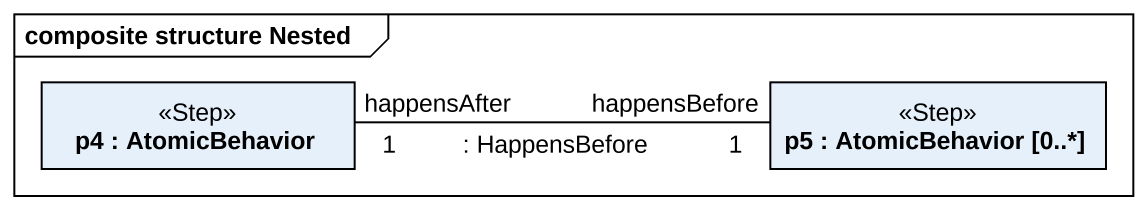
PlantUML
@startuml
mainframe composite structure Nested
rectangle "p4 : AtomicBehavior" as p4 <<Step>>
rectangle "p5 : AtomicBehavior [0..*]" as p5 <<Step>>
p4 "happensAfter\n1" -right- "happensBefore\n1" p5 : : HappensBefore
@enduml
